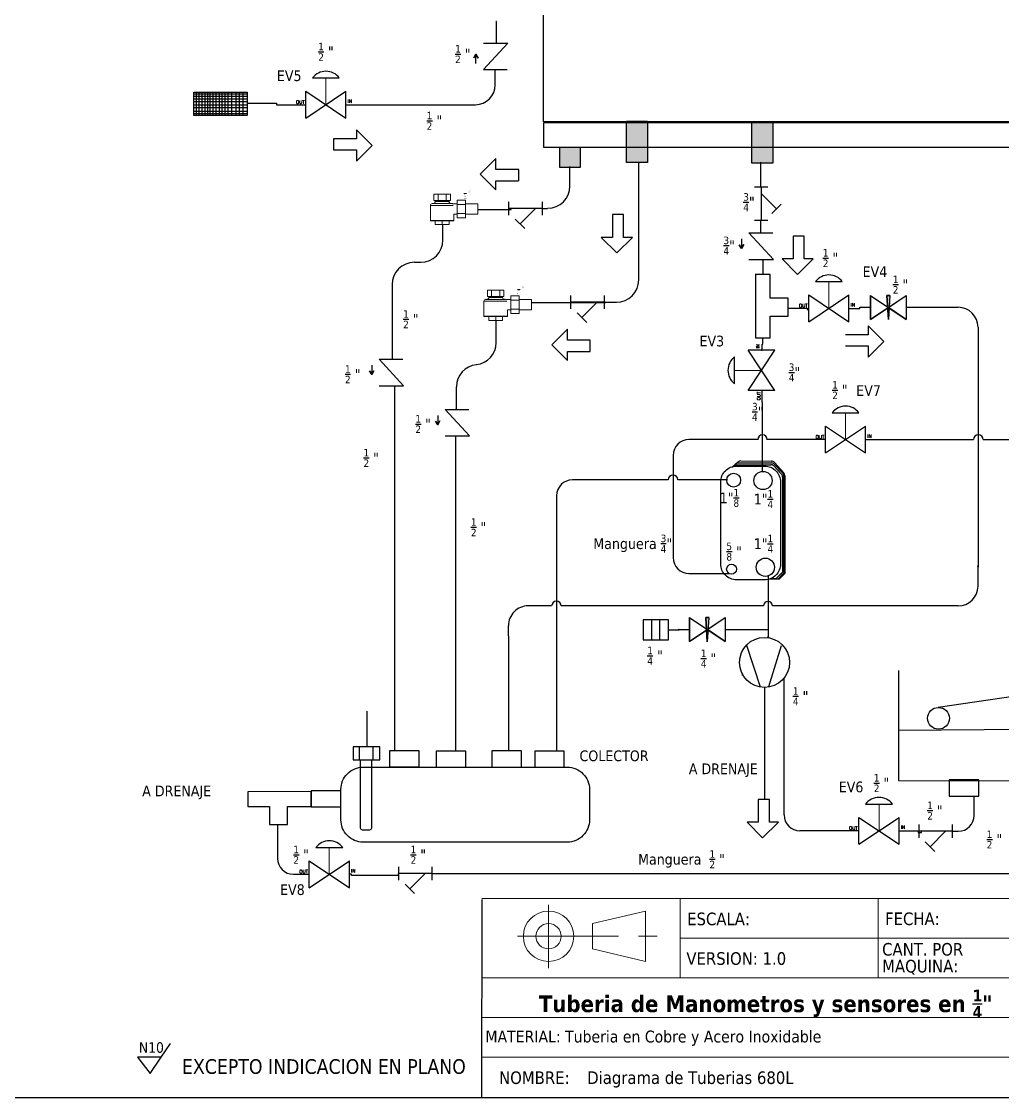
# Model space of a CAD drawing. Header units: millimetres. Extents: x -66 to 265, y 10 to 221.
# Drawn here: x 77 to 200.7, y 10 to 145.6 of the extents above; entities that cross this region are included whole.
import ezdxf
from ezdxf.enums import TextEntityAlignment as Align

# ---------------------------------------------------------------- set-up
doc = ezdxf.new("R2010")
doc.units = ezdxf.units.MM
doc.linetypes.add('CENTERX2', pattern=[20.32, 12.7, -2.54, 2.54, -2.54])
for name, color, linetype in [('CONTORNO', 179, 'Continuous'), ('SYMS', 7, 'Continuous'), ('TERMS', 123, 'Continuous'), ('WIRENO', 250, 'Continuous'), ('WIRES', 7, 'Continuous')]:
    doc.layers.add(name, color=color, linetype=linetype)
doc.styles.add('SLDTEXTSTYLE0', font='tahoma.ttf')
doc.styles.add('SLDTEXTSTYLE1', font='')
doc.styles.get("Standard").update_dxf_attribs({"font": 'tahoma.ttf'})
doc.styles.add('WD', font='romans.shx')
doc.styles.get('SLDTEXTSTYLE1').set_extended_font_data('Tahoma', bold=True)

# ---------------------------------------------------------------- blocks, each defined once
blk = doc.blocks.new('SW_NOTE_4')
at = {"color": 0, "linetype": 'Continuous', "lineweight": 0, "char_height": 1.587, "attachment_point": 1, "style": 'SLDTEXTSTYLE0'}
for s, insert in [('CANT. POR ', (0, 2.02)), ('MAQUINA:', (0, -0.1))]:
    blk.add_mtext(s, dxfattribs=dict(at, insert=insert))
blk = doc.blocks.new('HST1_STRAINER_Y_TYPE')
at = {"ltscale": 3.2258}
for p, q in [((0, 0.125), (0, -0.125)), ((0.625, 0.125), (0.625, -0.125)), ((0, 0), (0.625, 0)), ((0.125, 0), (0.412, -0.287)), ((0.324, -0.376), (0.501, -0.199))]:
    blk.add_line(p, q, dxfattribs=at)
at = {"style": 'WD', "flags": 1}
for tag, height, p in [('INST', 0.125, (0.33, 0.71)), ('LOC', 0.125, (0.306, 0.549)), ('TAG1', 0.125, (0.324, 0.34)), ('FAMILY', 0.01, (1.09, 0.044)), ('CAT', 0.01, (1.09, -0.001)), ('WDTYPE', 0.01, (1.102, -0.093)), ('MFG', 0.01, (1.092, -0.032)), ('ASSYCODE', 0.01, (1.12, -0.061))]:
    blk.add_attdef(tag, text='', height=height, dxfattribs=at).set_placement(p, align=Align.CENTER)
at = {"style": 'WD'}
for tag, height, p in [('WDTAGALT', 0.125, (0.035, 0.2)), ('TERM01', 0.0625, (-0.024, 0.018))]:
    blk.add_attdef(tag, text='', height=height, dxfattribs=at).set_placement(p, align=Align.RIGHT)
for tag, p, height in [('RATING1', (0.6, 0.18), 0.125), ('X4TERM01', (0, 0), 0.005), ('X1TERM03', (0.625, 0), 0.005), ('TERM03', (0.632, 0.013), 0.0625), ('DESC1', (-0.666, -0.258), 0.125), ('DESC2', (-0.666, -0.442), 0.125), ('X8TERM02', (0.412, -0.287), 0.005), ('TERM02', (0.447, -0.365), 0.0625), ('DESC3', (-0.666, -0.632), 0.125)]:
    blk.add_attdef(tag, p, '', height=height, dxfattribs=at)
blk.add_attdef('XREF', text='', height=0.0625, rotation=0.0625, dxfattribs=at).set_placement((0.649, -0.434), align=Align.TOP_CENTER)
blk = doc.blocks.new('Trampo')
for points in [[(117.75, 258.35), (117.2, 257.8), (116.17, 257.8), (115.68, 257.31), (115.68, 256.33), (117.7, 256.33), (117.7, 256.27), (115.61, 256.27), (115.61, 257.34), (116.16, 257.87), (117.18, 257.87), (117.66, 258.37), (117.66, 258.86), (117.18, 259.34), (116.17, 259.34), (115.68, 258.85), (115.63, 258.9), (116.16, 259.43), (117.2, 259.43), (117.75, 258.88)], [(117.18, 260.47), (116.16, 260.47), (116.16, 260.53), (116.64, 260.53), (116.64, 263.49), (116.17, 263.03), (116.12, 263.08), (116.65, 263.61), (116.7, 263.61), (116.7, 260.53), (117.18, 260.53)], [(119.73, 262.17), (119, 260.7), (118.92, 260.75), (119.65, 262.2)], [(120.48, 262.17), (119.73, 260.7), (119.65, 260.75), (120.39, 262.2)]]:
    blk.add_hatch(color=7).paths.add_polyline_path(points)
at = {"color": 7, "linetype": 'Continuous', "lineweight": 15}
for points in [[(93.14, 259.47), (105.47, 259.47), (105.47, 254.69), (93.14, 254.69)], [(93.14, 254.69), (93.14, 259.47), (93.14, 259.47)], [(96.24, 254.69), (96.24, 259.47), (96.24, 259.47)], [(102.39, 254.69), (102.39, 259.47), (102.39, 259.47)], [(90.48, 251.05), (90.48, 239.82), (90.48, 239.82)], [(91.97, 252.49), (106.66, 252.49), (106.66, 252.49)], [(94.17, 254.69), (94.17, 253.97), (94.17, 253.97)], [(104.46, 253.97), (104.46, 254.69), (104.46, 254.69)], [(110.68, 252.31), (107.39, 252.31), (107.39, 252.31)], [(116.95, 255.02), (110.68, 255.02), (110.68, 241.9), (116.95, 241.9)], [(116.95, 251.77), (110.68, 251.77), (110.68, 251.77)], [(116.95, 255.02), (116.95, 241.9), (116.95, 241.9)], [(126.1, 252.31), (116.95, 252.31), (116.95, 252.31)], [(126.1, 252.31), (126.1, 244.62), (126.1, 244.62)], [(108.15, 239.82), (108.15, 244.62), (108.15, 244.62)], [(108.15, 244.62), (110.68, 244.62), (110.68, 244.62)], [(116.95, 245.16), (110.68, 245.16), (110.68, 245.16)], [(116.95, 244.62), (126.1, 244.62), (126.1, 244.62)], [(107.93, 239.65), (90.7, 239.65), (90.7, 239.65)], [(104.46, 239.65), (104.46, 236.73), (94.17, 236.73), (94.17, 239.65)], [(99.3, 239.65), (99.3, 236.73), (99.3, 236.73)]]:
    blk.add_lwpolyline(points, dxfattribs=at)
at = {"color": 7, "linetype": 'Continuous', "lineweight": 20}
blk.add_lwpolyline([(115.59, 259.99), (117.71, 259.99), (117.71, 259.99)], dxfattribs=at)
at = {"color": 8, "linetype": 'Continuous', "lineweight": 15}
for points in [[(107.64, 251.05), (90.48, 251.05), (90.48, 251.05)], [(94.17, 253.97), (104.46, 253.97), (104.46, 253.97)], [(90.48, 239.82), (108.15, 239.82), (108.15, 239.82)]]:
    blk.add_lwpolyline(points, dxfattribs=at)
at = {"color": 7, "linetype": 'Continuous', "lineweight": 15}
for points in [[(91.94, 252.53), (91.14, 252.53), (90.48, 251.88), (90.48, 251.07)], [(92.66, 252.53), (93.48, 252.53), (94.12, 253.19), (94.12, 254)], [(104.46, 254), (104.46, 253.19), (105.12, 252.53), (105.92, 252.53)], [(107.36, 252.34), (107.12, 252.46), (106.89, 252.53), (106.64, 252.53)], [(90.48, 239.85), (90.48, 239.74), (90.56, 239.65), (90.68, 239.65)], [(107.92, 239.65), (108.02, 239.65), (108.1, 239.74), (108.1, 239.85)]]:
    blk.add_open_spline(points, degree=3, dxfattribs=at)
blk = doc.blocks.new('WDDOT')
for radius in [0.03, 0.0187, 0.00929]:
    blk.add_circle((0, 0), radius)
blk = doc.blocks.new('check')
at = {"layer": 'WIRENO'}
for p, q in [((68.66, 166.54), (69.94, 166.54)), ((69.94, 166.54), (69.41, 166.25)), ((69.41, 166.25), (69.94, 166.54)), ((69.94, 166.54), (69.44, 166.85)), ((69.44, 166.85), (69.93, 166.54)), ((71.43, 162.27), (67.85, 165.55)), ((67.85, 165.55), (67.85, 162.36)), ((71.43, 165.55), (71.43, 162.27))]:
    blk.add_line(p, q, dxfattribs=at)
blk = doc.blocks.new('TT')
at = {"layer": 'WIRENO'}
for p, q in [((59.03, 150.75), (59.05, 142.17)), ((61.02, 150.66), (59.05, 150.66)), ((61.02, 147.48), (61.02, 150.66)), ((63.45, 147.48), (61.02, 147.48)), ((63.45, 145.05), (63.45, 147.48)), ((61.02, 142.17), (61.02, 145.05)), ((61.02, 145.05), (63.45, 145.05)), ((59.05, 142.17), (61.02, 142.17))]:
    blk.add_line(p, q, dxfattribs=at)
blk = doc.blocks.new('HGVA1_DIAPHRAGM_VALVE2')
at = {"color": 7, "linetype": 'Continuous', "lineweight": 0, "ltscale": 3.2258}
for p, q in [((-0.25, 0.5), (0.25, 0.5)), ((0, 0), (0, 0.5))]:
    blk.add_line(p, q, dxfattribs=at)
for p, q in [((-0.375, -0.25), (-0.375, 0.25)), ((-0.375, -0.25), (0.375, 0.25)), ((-0.375, 0.25), (0.375, -0.25)), ((0.375, -0.25), (0.375, 0.25))]:
    blk.add_line(p, q)
at = {"ltscale": 25.4, "flags": 128}
blk.add_lwpolyline([(0.25, 0.5, 0.5), (-0.25, 0.5)], format="xyb", close=True, dxfattribs=at)
at = {"style": 'WD', "flags": 1}
for tag, p in [('INST', (-0.469, 0.748)), ('LOC', (-0.469, 0.587)), ('TAG1', (-0.469, 0.378))]:
    blk.add_attdef(tag, text='', height=0.125, dxfattribs=at).set_placement(p, align=Align.RIGHT)
at = {"style": 'WD'}
blk.add_attdef('XREF', text='', height=0.0625, rotation=0.0625, dxfattribs=at).set_placement((0.518, 0.271), align=Align.TOP_CENTER)
blk.add_attdef('TERM01', text='', height=0.0625, dxfattribs=at).set_placement((-0.399, 0.018), align=Align.RIGHT)
for tag, p, height in [('X4TERM01', (-0.375, 0), 0.005), ('X1TERM02', (0.375, 0), 0.005), ('TERM02', (0.406, 0.036), 0.0625), ('RATING1', (0.388, -0.162), 0.125), ('DESC1', (0.388, -0.378), 0.125), ('DESC2', (0.388, -0.562), 0.125), ('WDTAGALT', (0.388, -0.907), 0.125), ('DESC3', (0.388, -0.752), 0.125)]:
    blk.add_attdef(tag, p, '', height=height, dxfattribs=at)
at = {"style": 'WD', "flags": 1}
for tag, p in [('WDTYPE', (-0.154, -0.127)), ('FAMILY', (-0.143, -0.17)), ('CAT', (-0.143, -0.215)), ('MFG', (-0.141, -0.246)), ('ASSYCODE', (-0.113, -0.275))]:
    blk.add_attdef(tag, text='', height=0.01, dxfattribs=at).set_placement(p, align=Align.CENTER)
blk = doc.blocks.new('Bomba Vacio')
at = {"layer": 'WIRENO'}
for p, q in [((222.52, 152.69), (218.83, 163.9)), ((224.82, 152.84), (228.2, 163.9))]:
    blk.add_line(p, q, dxfattribs=at)
blk.add_circle((223.65, 159.36), 6.72, dxfattribs=at)
blk = doc.blocks.new('Filtro')
at = {"layer": 'WIRENO'}
for p, q in [((95.97, 119.72), (103.12, 119.72)), ((95.97, 119.41), (103.12, 119.41)), ((95.97, 119.07), (103.12, 119.07)), ((95.97, 118.71), (103.12, 118.71)), ((96.25, 119.99), (96.25, 116.83)), ((96.62, 119.95), (96.62, 116.79)), ((97.03, 119.95), (97.03, 116.79)), ((97.4, 119.95), (97.4, 116.79)), ((97.77, 119.99), (97.77, 116.83)), ((98.1, 119.99), (98.1, 116.83)), ((98.51, 119.99), (98.51, 116.83)), ((98.88, 119.95), (98.88, 116.79)), ((99.33, 119.99), (99.33, 116.83)), ((99.7, 119.99), (99.7, 116.83)), ((100.11, 119.99), (100.11, 116.83)), ((100.52, 119.99), (100.52, 116.83)), ((100.98, 119.99), (100.98, 116.83)), ((101.59, 119.99), (101.59, 116.83)), ((102.04, 119.99), (102.04, 116.83)), ((102.54, 119.99), (102.54, 116.83)), ((95.97, 118.27), (103.12, 118.27)), ((95.97, 117.88), (103.12, 117.88)), ((95.97, 117.41), (103.12, 117.41)), ((95.97, 117.08), (103.12, 117.08))]:
    blk.add_line(p, q, dxfattribs=at)
blk.add_lwpolyline([(95.95, 119.98), (103.11, 119.98), (103.11, 116.82), (95.95, 116.82)], close=True, dxfattribs=at)
blk = doc.blocks.new('Enfriador')
at = {"layer": 'WIRENO'}
for p, q in [((76.26, 111.34), (76.63, 111.64)), ((76.63, 111.64), (81.18, 111.64)), ((76.64, 111.66), (76.9, 111.86)), ((76.9, 111.86), (81.23, 111.86)), ((76.92, 111.85), (77.07, 111.98)), ((77.4, 112.11), (81.25, 112.09)), ((81.54, 111.48), (82.5, 110.46)), ((81.6, 111.7), (82.68, 110.55)), ((81.62, 111.92), (82.8, 110.62)), ((82.64, 110.12), (82.64, 98.09)), ((82.81, 110.21), (82.83, 98)), ((82.93, 110.28), (82.95, 97.94)), ((82.64, 98.09), (81.83, 97.28)), ((82.83, 98), (82.04, 97.21)), ((82.95, 97.94), (82.22, 97.21)), ((81.83, 97.28), (81.1, 97.21)), ((82.04, 97.21), (81.17, 97.18)), ((82.22, 97.21), (81.97, 97.21))]:
    blk.add_line(p, q, dxfattribs=at)
blk.add_lwpolyline([(76.85, 111.46), (80.39, 111.46, -0.414214), (82.39, 109.46), (82.39, 99.12, -0.414214), (80.39, 97.12), (76.85, 97.12, -0.414214), (74.85, 99.12), (74.85, 109.46, -0.414214)], format="xyb", close=True, dxfattribs=at)
for centre, radius in [((76.48, 109.69), 0.873), ((80.18, 109.64), 1.15), ((76.22, 98.47), 0.619), ((80.48, 98.71), 1.15)]:
    blk.add_circle(centre, radius, dxfattribs=at)
for centre, start, end in [((77.4, 111.61), 89.7511, 131.1584), ((81.18, 111.14), 43.3911, 90), ((81.23, 111.36), 43.2563, 90), ((81.25, 111.59), 42.2685, 89.7511), ((82.14, 110.12), 0, 43.3911), ((82.31, 110.21), 0.0807, 43.2563), ((82.43, 110.28), 0.0522, 42.2685)]:
    blk.add_arc(centre, 0.5, start, end, dxfattribs=at)
blk = doc.blocks.new('HGVA1_NEADLE_VALVE')
blk.add_hatch(color=256).paths.add_polyline_path([(-0.034, 0.255), (0.03, 0.255), (-0.002, -0.255)])
at = {"ltscale": 3.2258}
for p, q in [((-0.375, 0.254), (0.375, -0.254)), ((-0.375, -0.254), (0.375, 0.254)), ((-0.375, 0.254), (-0.375, -0.254)), ((0.03, 0.255), (-0.034, 0.255)), ((-0.034, 0.255), (-0.002, -0.255)), ((0.03, 0.255), (-0.002, -0.255)), ((0.375, 0.254), (0.375, -0.254))]:
    blk.add_line(p, q, dxfattribs=at)
at = {"ltscale": 25.4, "flags": 128}
for points in [[(-0.375, -0.254), (-0.375, 0.254), (0, 0)], [(-0.034, 0.255), (0.03, 0.255), (-0.002, -0.255)], [(0.375, 0.254), (0.375, -0.254), (0, 0)]]:
    blk.add_lwpolyline(points, close=True, dxfattribs=at)
at = {"style": 'WD', "flags": 1}
for tag, height, p in [('INST', 0.125, (0.026, 0.682)), ('LOC', 0.125, (0.009, 0.52)), ('TAG1', 0.125, (-0.002, 0.311)), ('FAMILY', 0.01, (-0.145, -0.188)), ('CAT', 0.01, (-0.145, -0.232)), ('WDTYPE', 0.01, (-0.122, -0.14)), ('MFG', 0.01, (-0.143, -0.263)), ('ASSYCODE', 0.01, (-0.115, -0.293))]:
    blk.add_attdef(tag, text='', height=height, dxfattribs=at).set_placement(p, align=Align.CENTER)
at = {"style": 'WD'}
blk.add_attdef('XREF', text='', height=0.0625, rotation=0.0625, dxfattribs=at).set_placement((0.516, 0.298), align=Align.TOP_CENTER)
blk.add_attdef('TERM01', text='', height=0.0625, dxfattribs=at).set_placement((-0.399, 0.018), align=Align.RIGHT)
for tag, p, height in [('X4TERM01', (-0.375, 0), 0.005), ('X1TERM02', (0.375, 0), 0.005), ('TERM02', (0.406, 0.036), 0.0625), ('RATING1', (0.399, -0.148), 0.125), ('DESC1', (0.399, -0.313), 0.125), ('DESC2', (0.399, -0.497), 0.125), ('DESC3', (0.399, -0.686), 0.125), ('WDTAGALT', (0.399, -0.858), 0.125)]:
    blk.add_attdef(tag, p, '', height=height, dxfattribs=at)
blk = doc.blocks.new('HFI1_DRAIN_SILENCER')
for p, q in [((0.32, 0.125), (0, 0.125)), ((0, 0.125), (0, -0.125)), ((0.106, 0.125), (0.106, -0.125)), ((0.213, -0.125), (0.213, 0.125)), ((0.32, -0.125), (0.32, 0.125)), ((0, -0.125), (0.32, -0.125))]:
    blk.add_line(p, q)
at = {"style": 'WD'}
for tag, height, p in [('WDTAGALT', 0.125, (0.067, 0.187)), ('TERM01', 0.0625, (-0.025, 0.02))]:
    blk.add_attdef(tag, text='', height=height, dxfattribs=at).set_placement(p, align=Align.RIGHT)
for tag, p, height in [('RATING1', (0.105, 0.185), 0.125), ('X4TERM01', (0, 0), 0.005), ('X1TERM02', (0.32, 0), 0.005), ('TERM02', (0.327, 0.013), 0.0625), ('DESC1', (-0.829, -0.4), 0.125), ('DESC2', (-0.829, -0.584), 0.125), ('DESC3', (-0.829, -0.774), 0.125)]:
    blk.add_attdef(tag, p, '', height=height, dxfattribs=at)
at = {"style": 'WD', "flags": 1}
for tag, height, p in [('FAMILY', 0.01, (0.391, -0.029)), ('CAT', 0.01, (0.391, -0.073)), ('MFG', 0.01, (0.393, -0.104)), ('ASSYCODE', 0.01, (0.421, -0.134)), ('INST', 0.125, (0.357, -0.303)), ('WDTYPE', 0.01, (0.548, -0.276)), ('LOC', 0.125, (0.334, -0.464)), ('TAG1', 0.125, (0.352, -0.673))]:
    blk.add_attdef(tag, text='', height=height, dxfattribs=at).set_placement(p, align=Align.CENTER)
at = {"style": 'WD'}
blk.add_attdef('XREF', text='', height=0.0625, rotation=0.0625, dxfattribs=at).set_placement((0.642, -0.084), align=Align.TOP_CENTER)
blk = doc.blocks.new('PT100')
at = {"layer": 'WIRENO'}
for p, q in [((92.1, 58.19), (82.46, 58.19)), ((92, 59.72), (95.38, 59.72)), ((92, 56.1), (95.38, 56.1))]:
    blk.add_line(p, q, dxfattribs=at)
blk.add_lwpolyline([(95.5, 61.6), (92, 61.6), (92, 54.47), (95.5, 54.47)], close=True, dxfattribs=at)
blk.add_lwpolyline([(95.5, 59.35), (113.92, 59.35, -0.414214), (114.42, 58.85), (114.42, 56.97, -0.414214), (113.92, 56.47), (95.5, 56.47)], format="xyb", close=True, dxfattribs=at)

msp = doc.modelspace()

# ---------------------------------------------------------------- hatches: boundary and pattern name
at = {"layer": 'WIRENO'}
h = msp.add_hatch(dxfattribs=at)
h.set_pattern_fill('AR-CONC', color=256)
h.set_pattern_definition([(50, (-135.13, 26.59), (182.185, -15.94), [19.05, -209.55]), (355, (-135.13, 26.6), (-35.24, 191.06), [15.24, -167.64]), (100.45, (-119.95, 25.26), (146.94, 175.12), [16.19, -178.09]), (46.18, (-135.13, 77.4), (271.08, -42.04), [28.57, -314.32]), (96.64, (-112.54, 73.9), (237.4, 247.43), [24.29, -267.14]), (351.18, (-135.13, 77.4), (237.4, 247.43), [22.86, -251.46]), (21, (-109.73, 64.69), (151.614, -102.265), [19.05, -209.55]), (326, (-109.73, 64.7), (61.8, 184.19), [15.24, -167.64]), (71.45, (-97.1, 56.17), (213.42, 81.92), [16.19, -178.09]), (37.5, (-135.13, 26.59), (3.089, 84.555), [0, -165.608, 0, -170.18, 0, -168.275]), (7.5, (-135.13, 26.59), (66.82, 100.18), [0, -97.028, 0, -161.798, 0, -64.135]), (327.5, (-191.77, 26.59), (135.59, -5.729), [0, -63.5, 0, -198.12, 0, -262.89]), (317.5, (-217.17, 26.59), (148.13, 25.426), [0, -82.55, 0, -131.572, 0, -186.69])])
h.paths.add_polyline_path([(6.04, 219.76), (2.98, 219.76), (2.98, 221.25), (0.88, 219.16), (2.98, 217.05), (2.98, 218.26), (6.04, 218.26)])
h.paths.add_polyline_path([(-36.14, 149.05), (-39.21, 149.05), (-39.21, 150.55), (-41.3, 148.45), (-39.21, 146.35), (-39.21, 147.55), (-36.14, 147.55)])
h.paths.add_polyline_path([(-63.13, 165.85), (-64.63, 165.86), (-64.63, 162.79), (-66.13, 162.79), (-64.04, 160.69), (-61.93, 162.79), (-63.13, 162.79)])
h.paths.add_polyline_path([(-59.54, 130.73), (-60.74, 130.73), (-60.74, 133.79), (-62.24, 133.79), (-62.24, 130.73), (-63.74, 130.73), (-61.65, 128.63)])
h.paths.add_polyline_path([(-6.3, 128.32), (-8.41, 126.22), (-7.21, 126.22), (-7.21, 123.15), (-5.7, 123.15), (-5.7, 126.22), (-4.21, 126.22)])
h.paths.add_polyline_path([(71.8, 74.09), (69.7, 76.2), (69.7, 75), (66.64, 75), (66.64, 73.5), (69.7, 73.5), (69.7, 72)])
h.paths.add_polyline_path([(98.67, 123.07), (96.57, 120.98), (98.67, 118.87), (98.67, 120.07), (101.73, 120.07), (101.73, 121.57), (98.67, 121.57)])
h = msp.add_hatch(dxfattribs=at)
h.set_pattern_fill('AR-CONC', color=256)
h.paths.add_polyline_path([(101.3, 138.28), (101.3, 137.08), (98.24, 137.08), (98.24, 135.57), (101.31, 135.57), (101.31, 134.08), (103.4, 136.17)])
h.paths.add_polyline_path([(97.73, 116.8), (96.23, 116.8), (96.23, 113.73), (94.73, 113.73), (96.82, 111.64), (98.93, 113.73), (97.73, 113.73)])
h.paths.add_polyline_path([(121.65, 101.49), (119.55, 99.4), (121.65, 97.29), (121.65, 98.49), (124.72, 98.49), (124.72, 99.99), (121.65, 99.99)])
h.paths.add_polyline_path([(100.12, 84.73), (98.62, 84.73), (98.62, 81.67), (97.12, 81.67), (99.21, 79.57), (101.32, 81.67), (100.12, 81.67)])
h.paths.add_polyline_path([(204.83, 49.61), (204.83, 48.41), (201.77, 48.41), (201.77, 46.9), (204.83, 46.9), (204.83, 45.41), (206.93, 47.5)])
h.paths.add_polyline_path([(236.86, 94.98), (233.8, 94.98), (233.8, 96.48), (231.7, 94.39), (233.8, 92.28), (233.8, 93.48), (236.86, 93.48)])
h = msp.add_hatch(color=256, dxfattribs=at)
h.dxf.hatch_style = 1
h.paths.add_polyline_path([(171.71, 132.99), (169.04, 132.99), (169.04, 127.78), (171.71, 127.78)])
h = msp.add_hatch(color=256, dxfattribs=at)
h.dxf.hatch_style = 1
h.paths.add_polyline_path([(153.24, 129.76), (153.24, 127.83), (155.91, 127.83), (155.91, 129.76)])
h.paths.add_polyline_path([(155.91, 132.86), (153.24, 132.86), (153.24, 129.76), (155.91, 129.76)])
h = msp.add_hatch(color=256, dxfattribs=at)
h.dxf.hatch_style = 1
h.paths.add_polyline_path([(147.46, 129.74), (144.81, 129.74), (144.81, 127.25), (147.46, 127.25)])
h = msp.add_hatch(dxfattribs=at)
h.set_pattern_fill('AR-CONC', color=256, scale=0.5)
h.set_pattern_definition([(50, (52.46, 43.38), (91.09, -7.97), [9.525, -104.775]), (355, (52.46, 43.38), (-17.62, 95.53), [7.62, -83.82]), (100.45, (60.05, 42.714), (73.47, 87.56), [8.095, -89.045]), (46.18, (52.46, 68.78), (135.54, -21.02), [14.29, -157.16]), (96.64, (63.76, 67.03), (118.7, 123.71), [12.14, -133.57]), (351.18, (52.46, 68.78), (118.7, 123.71), [11.43, -125.73]), (21, (65.16, 62.43), (75.81, -51.13), [9.525, -104.775]), (326, (65.16, 62.43), (30.9, 92.09), [7.62, -83.82]), (71.45, (71.48, 58.17), (106.71, 40.96), [8.095, -89.045]), (37.5, (52.46, 43.38), (1.544, 42.278), [0, -82.804, 0, -85.09, 0, -84.1375]), (7.5, (52.46, 43.38), (33.41, 50.09), [0, -48.514, 0, -80.899, 0, -32.0675]), (327.5, (24.14, 43.38), (67.795, -2.864), [0, -31.75, 0, -99.06, 0, -131.445]), (317.5, (11.44, 43.38), (74.065, 12.713), [0, -41.275, 0, -65.786, 0, -93.345])])
h.paths.add_polyline_path([(95.92, 120.96), (98.99, 120.96), (98.99, 122.46), (95.92, 122.46), (95.92, 123.96), (93.83, 121.86), (95.92, 119.76)])
h = msp.add_hatch(dxfattribs=at)
h.set_pattern_fill('AR-CONC', color=256, scale=0.5)
h.set_pattern_definition([(50, (111.784, 24.14), (91.09, -7.97), [9.525, -104.775]), (355, (111.78, 24.14), (-17.62, 95.53), [7.62, -83.82]), (100.45, (119.375, 23.47), (73.47, 87.56), [8.095, -89.045]), (46.18, (111.78, 49.54), (135.54, -21.02), [14.29, -157.16]), (96.64, (123.08, 47.79), (118.7, 123.71), [12.14, -133.57]), (351.18, (111.78, 49.54), (118.7, 123.71), [11.43, -125.73]), (21, (124.484, 43.19), (75.81, -51.13), [9.525, -104.775]), (326, (124.48, 43.19), (30.9, 92.09), [7.62, -83.82]), (71.45, (130.8, 38.93), (106.71, 40.96), [8.095, -89.045]), (37.5, (111.784, 24.138), (1.544, 42.278), [0, -82.804, 0, -85.09, 0, -84.1375]), (7.5, (111.784, 24.138), (33.41, 50.09), [0, -48.514, 0, -80.899, 0, -32.0675]), (327.5, (83.463, 24.138), (67.795, -2.864), [0, -31.75, 0, -99.06, 0, -131.445]), (317.5, (70.763, 24.14), (74.065, 12.713), [0, -41.275, 0, -65.786, 0, -93.345])])
h.paths.add_polyline_path([(155.99, 100.43), (158.09, 102.52), (156.89, 102.52), (156.89, 105.59), (155.39, 105.59), (155.39, 102.52), (153.89, 102.52)])
h = msp.add_hatch(dxfattribs=at)
h.set_pattern_fill('AR-CONC', color=256, scale=0.5)
h.set_pattern_definition([(50, (83.924, 21.13), (91.09, -7.97), [9.525, -104.775]), (355, (83.92, 21.13), (-17.62, 95.53), [7.62, -83.82]), (100.45, (91.515, 20.464), (73.47, 87.56), [8.095, -89.045]), (46.18, (83.92, 46.53), (135.54, -21.02), [14.29, -157.16]), (96.64, (95.22, 44.78), (118.7, 123.71), [12.14, -133.57]), (351.18, (83.92, 46.53), (118.7, 123.71), [11.43, -125.73]), (21, (96.624, 40.18), (75.81, -51.13), [9.525, -104.775]), (326, (96.62, 40.18), (30.9, 92.09), [7.62, -83.82]), (71.45, (102.94, 35.92), (106.71, 40.96), [8.095, -89.045]), (37.5, (83.924, 21.13), (1.544, 42.278), [0, -82.804, 0, -85.09, 0, -84.1375]), (7.5, (83.924, 21.13), (33.41, 50.09), [0, -48.514, 0, -80.899, 0, -32.0675]), (327.5, (55.603, 21.13), (67.795, -2.864), [0, -31.75, 0, -99.06, 0, -131.445]), (317.5, (42.903, 21.13), (74.065, 12.713), [0, -41.275, 0, -65.786, 0, -93.345])])
h.paths.add_polyline_path([(129.43, 99.63), (130.92, 99.63), (128.83, 101.72), (126.72, 99.63), (127.93, 99.63), (127.93, 96.56), (129.43, 96.56)])

# ---------------------------------------------------------------- linework, layer by layer
at = {"color": 7, "linetype": 'Continuous', "lineweight": 30}
msp.add_line((135.02, 34.97), (134.96, 10), dxfattribs=at)
at = {"color": 7, "linetype": 'Continuous', "lineweight": 0}
for p, q in [((265, 35.07), (135, 35.07)), ((160, 35.09), (160, 25.07)), ((185, 35.07), (185, 25.07)), ((155.64, 33.5), (148.97, 31.91)), ((155.64, 27.15), (155.64, 33.5)), ((148.97, 31.91), (148.97, 28.74)), ((235, 30.07), (160, 30.07)), ((148.97, 28.74), (155.64, 27.15)), ((235, 25.07), (134.99, 25.07)), ((210, 20.07), (134.99, 20.07)), ((265, 15.07), (134.99, 15.07))]:
    msp.add_line(p, q, dxfattribs=at)
at = {"color": 7, "linetype": 'CENTERX2', "lineweight": 0}
for p, q in [((143.43, 34.29), (143.43, 26.3)), ((139.53, 30.32), (157.1, 30.32)), ((134.96, 10), (265, 10))]:
    msp.add_line(p, q, dxfattribs=at)
at = {"color": 7, "linetype": 'Continuous'}
msp.add_line((15, 10), (265, 10), dxfattribs=at)
at = {"color": 7, "linetype": 'Continuous', "lineweight": 0}
for radius in [3.18, 1.59]:
    msp.add_circle((143.43, 30.32), radius, dxfattribs=at)
at = {"layer": 'CONTORNO'}
for p, q in [((94.61, 15.07), (95.78, 16.79)), ((91.62, 15.07), (93.19, 13.01)), ((94.61, 15.07), (91.62, 15.07)), ((93.19, 13.01), (94.61, 15.07))]:
    msp.add_line(p, q, dxfattribs=at)
at = {"layer": 'WIRENO'}
for p, q in [((121.17, 129.99), (119.2, 131.96)), ((119.2, 131.96), (119.2, 130.83)), ((116.33, 130.83), (116.33, 129.43)), ((119.2, 130.83), (116.33, 130.83)), ((116.33, 129.43), (119.2, 129.43)), ((119.2, 128.03), (121.17, 129.99)), ((119.2, 129.43), (119.2, 128.03)), ((136.78, 128.35), (134.82, 126.39)), ((136.78, 126.95), (136.78, 128.35)), ((134.82, 126.39), (136.79, 124.41)), ((139.66, 126.95), (136.78, 126.95)), ((139.66, 125.54), (139.66, 126.95)), ((136.79, 124.41), (136.79, 125.54)), ((136.79, 125.54), (139.65, 125.54)), ((152.88, 121.29), (151.47, 121.29)), ((151.47, 121.29), (151.47, 118.41)), ((152.88, 118.41), (152.88, 121.28)), ((151.47, 118.41), (150.07, 118.41)), ((150.07, 118.41), (152.03, 116.45)), ((152.03, 116.45), (154.01, 118.41)), ((154.01, 118.41), (152.88, 118.41)), ((175.67, 118.58), (174.27, 118.58)), ((174.27, 118.58), (174.27, 115.7)), ((175.67, 115.7), (175.67, 118.57)), ((174.27, 115.7), (172.87, 115.7)), ((172.87, 115.7), (174.83, 113.74)), ((174.83, 113.74), (176.8, 115.7)), ((176.8, 115.7), (175.67, 115.7)), ((185.69, 105.28), (183.73, 107.26)), ((183.73, 107.26), (183.73, 106.13)), ((145.82, 106.84), (143.85, 104.88)), ((145.82, 105.44), (145.82, 106.84)), ((183.73, 106.13), (180.86, 106.13)), ((143.85, 104.88), (145.82, 102.9)), ((148.69, 105.44), (145.82, 105.44)), ((148.69, 104.03), (148.69, 105.44)), ((180.85, 104.72), (183.73, 104.72)), ((183.73, 103.32), (185.69, 105.28)), ((183.73, 104.72), (183.73, 103.32)), ((145.82, 102.9), (145.82, 104.03)), ((145.82, 104.03), (148.69, 104.03)), ((187.55, 63.81), (187.55, 49.97)), ((204.13, 60.85), (192.55, 59.17)), ((187.59, 56.28), (204.14, 56.42)), ((187.55, 49.97), (204.11, 49.93)), ((171.27, 47.57), (169.86, 47.57)), ((169.86, 47.57), (169.86, 44.7)), ((171.27, 44.7), (171.27, 47.57)), ((169.86, 44.7), (168.46, 44.7)), ((168.46, 44.7), (170.42, 42.74)), ((170.42, 42.74), (172.4, 44.7)), ((172.4, 44.7), (171.27, 44.7))]:
    msp.add_line(p, q, dxfattribs=at)
for points in [[(142.78, 164.19), (212.15, 164.19), (212.15, 132.96), (142.78, 132.96)], [(153.24, 133.05), (155.91, 133.05), (155.91, 127.83), (153.24, 127.83)], [(169.04, 132.99), (171.71, 132.99), (171.71, 127.78), (169.04, 127.78)], [(142.8, 129.76), (212.16, 129.76), (212.16, 132.86), (142.8, 132.86)], [(144.81, 127.25), (147.46, 127.25), (147.46, 129.74), (144.81, 129.74)], [(123.37, 51.67), (127.1, 51.67), (127.1, 53.7), (123.37, 53.7)], [(129.26, 51.63), (132.99, 51.63), (132.99, 53.66), (129.26, 53.66)], [(136.28, 51.65), (140.01, 51.65), (140.01, 53.68), (136.28, 53.68)], [(141.69, 51.62), (145.41, 51.62), (145.41, 53.65), (141.69, 53.65)], [(193.95, 47.99), (197.68, 47.99), (197.68, 50.02), (193.95, 50.02)], [(113.51, 46.64), (117.24, 46.64), (117.24, 48.67), (113.51, 48.67)]]:
    msp.add_lwpolyline(points, close=True, dxfattribs=at)
msp.add_lwpolyline([(120.06, 51.63), (145.78, 51.63, -0.414214), (148.59, 48.82), (148.59, 45, -0.414214), (145.78, 42.18), (120.06, 42.18, -0.414214), (117.25, 45), (117.25, 48.82, -0.414214)], format="xyb", close=True, dxfattribs=at)
msp.add_circle((192.59, 57.79), 1.37, dxfattribs=at)
at = {"layer": 'WIRES'}
for p, q in [((136.86, 145.61), (136.79, 145.61)), ((136.86, 142.9), (136.86, 145.61)), ((136.71, 137.63), (136.71, 139.56)), ((105.43, 135.32), (109.13, 135.32)), ((109.13, 135.32), (109.13, 135.13)), ((109.13, 135.13), (112.83, 135.13)), ((117.9, 135.13), (134.21, 135.13)), ((154.8, 113.04), (154.8, 127.94)), ((170.17, 124.8), (170.17, 127.87)), ((146.12, 124.88), (146.12, 127.35)), ((170.23, 124.8), (170.17, 124.8)), ((138.72, 122.06), (138.39, 122.06)), ((138.72, 121.91), (138.72, 122.06)), ((142.61, 122.06), (143.31, 122.06)), ((134.52, 121.91), (138.72, 121.91)), ((130.12, 118.09), (130.12, 119.99)), ((170.2, 118.98), (170.2, 120.58)), ((170.25, 120.58), (170.23, 120.58)), ((126.51, 115.28), (127.31, 115.28)), ((170.37, 115.52), (170.37, 115.61)), ((170.49, 115.52), (170.37, 115.52)), ((170.49, 113.72), (170.49, 115.52)), ((123.7, 112.46), (123.7, 103.05)), ((141.28, 110.18), (150.56, 110.18)), ((150.56, 110.23), (146.2, 110.23)), ((150.42, 110.23), (151.99, 110.23)), ((150.56, 110.18), (150.56, 110.23)), ((173.65, 109.5), (176.02, 109.5)), ((176.02, 109.5), (176.02, 109.31)), ((176.02, 109.31), (176.13, 109.31)), ((176.13, 109.31), (176.13, 109.46)), ((176.13, 109.46), (176.24, 109.46)), ((181.31, 109.46), (182.66, 109.46)), ((182.66, 109.46), (182.66, 109.6)), ((182.66, 109.6), (184.01, 109.6)), ((188.8, 109.57), (188.53, 109.57)), ((189.07, 109.58), (188.8, 109.58)), ((189.07, 109.6), (195.07, 109.6)), ((136.84, 105.16), (136.84, 107.93)), ((197.57, 107.1), (197.57, 76.83)), ((170.36, 104.19), (170.36, 104.93)), ((170.36, 104.93), (170.45, 104.93)), ((170.45, 104.93), (170.45, 105.68)), ((170.26, 104.19), (170.36, 104.19)), ((123.7, 103.05), (123.76, 103.05)), ((123.99, 99.72), (123.99, 53.76)), ((131.8, 99.57), (131.8, 96.72)), ((170.26, 99.12), (170.31, 99.12)), ((170.31, 99.12), (170.31, 97.63)), ((131.8, 96.72), (131.71, 96.72)), ((170.31, 97.63), (170.36, 97.63)), ((170.36, 97.63), (170.36, 96.14)), ((170.36, 96.14), (170.36, 92.52)), ((131.69, 93.38), (131.69, 53.66)), ((169.8, 92.92), (161.13, 92.92)), ((170.35, 92.52), (170.35, 88.9)), ((178.34, 92.92), (170.99, 92.92)), ((183.4, 92.92), (197.01, 92.92)), ((198.21, 92.92), (214.76, 92.92)), ((159.13, 90.92), (159.13, 78.05)), ((158.52, 87.85), (146.45, 87.85)), ((165.97, 87.85), (159.72, 87.85)), ((144.45, 85.85), (144.45, 53.68)), ((161.13, 76.05), (166.2, 76.05)), ((166.2, 76.05), (166.2, 75.98)), ((197.56, 76.96), (197.54, 74.43)), ((171.11, 75.74), (171.11, 67.96)), ((143.82, 71.96), (140.86, 71.96)), ((170.53, 71.96), (145.02, 71.96)), ((195.07, 71.96), (171.66, 71.96)), ((138.36, 68.2), (138.36, 69.48)), ((138.38, 68.2), (138.36, 53.81)), ((158.53, 68.94), (159.87, 68.94)), ((159.87, 68.94), (159.87, 68.98)), ((159.87, 68.98), (161.2, 68.98)), ((165.7, 68.98), (171.11, 68.98)), ((167.84, 63.47), (167.84, 63.17)), ((173.12, 62.13), (173.12, 62.85)), ((170.69, 47.51), (170.69, 61.7)), ((173.12, 45.61), (173.12, 62.13)), ((138.05, 53.79), (138.05, 53.68)), ((197.08, 45.55), (197.08, 47.98)), ((109.26, 44.41), (109.26, 40.13)), ((182.56, 43.61), (175.12, 43.61)), ((187.62, 43.61), (189.96, 43.61)), ((189.96, 43.61), (190.03, 43.55)), ((190.03, 43.55), (190.03, 43.4)), ((190.44, 43.55), (190.09, 43.55)), ((190.44, 43.4), (190.44, 43.55)), ((194.31, 43.55), (195.08, 43.55)), ((190.03, 43.4), (190.44, 43.4)), ((111.26, 38.13), (113.26, 38.13)), ((118.57, 38.13), (118.32, 38.13)), ((118.57, 37.99), (118.57, 38.13)), ((124.45, 37.99), (118.57, 37.99)), ((124.51, 38.24), (124.45, 38.24)), ((124.45, 38.24), (124.45, 37.99)), ((128.73, 38.24), (206.62, 38.24))]:
    msp.add_line(p, q, dxfattribs=at)
for centre, radius, start, end in [((134.21, 137.63), 2.5, 270, 0), ((143.31, 124.88), 2.81, 270, 0), ((127.31, 118.09), 2.81, 270, 0), ((126.51, 112.46), 2.81, 90, 180), ((151.99, 113.04), 2.81, 270, 0), ((195.07, 107.1), 2.5, 0, 90), ((134.02, 105.16), 2.81, 276.0553, 0), ((134.62, 99.57), 2.81, 96.0553, 180), ((161.13, 90.92), 2, 90, 180), ((170.4, 92.91), 0.6, 0, 180), ((197.61, 92.92), 0.6, 0, 180), ((159.12, 87.85), 0.6, 0, 180), ((146.45, 85.85), 2, 90, 180), ((161.13, 78.05), 2, 180, 270), ((195.07, 74.46), 2.5, 270.0045, 0), ((140.86, 69.46), 2.5, 89.9963, 180), ((144.42, 71.96), 0.6, 359.9963, 179.9963), ((171.1, 71.96), 0.563, 0, 180), ((175.12, 45.61), 2, 180, 270), ((195.08, 45.55), 2, 270, 0), ((111.26, 40.13), 2, 180, 270)]:
    msp.add_arc(centre, radius, start, end, dxfattribs=at)

# ---------------------------------------------------------------- block references
at = {"xscale": 0.168075, "yscale": 0.168075, "zscale": 0.168075}
for p in [(113.32, 80.23), (120.08, 68.16)]:
    msp.add_blockref('Trampo', p, dxfattribs=at)
at = {"color": 7, "linetype": 'Continuous', "lineweight": 0}
msp.add_blockref('SW_NOTE_4', (185.48, 27.45), dxfattribs=at)
at = {"layer": 'SYMS'}
ref = msp.add_blockref('HGVA1_DIAPHRAGM_VALVE2', (115.36, 135.13), dxfattribs=dict(at, xscale=6.749999999999999, yscale=6.749999999999999, zscale=6.749999999999999))
ref.add_attrib('TERM01', 'OUT', dxfattribs={"layer": 'TERMS', "height": 0.422, "style": 'WD'}).set_placement((112.67, 135.26), align=Align.RIGHT)
ref.add_attrib('TERM02', 'IN', (118.11, 135.38), dxfattribs={"layer": 'TERMS', "height": 0.422, "style": 'WD'})
at = {"layer": 'SYMS', "xscale": -6.749999999999999, "yscale": 6.749999999999999, "zscale": 6.749999999999999, "rotation": 90}
msp.add_blockref('HST1_STRAINER_Y_TYPE', (170.23, 124.8), dxfattribs=at)
at = {"layer": 'SYMS'}
for name, p, xscale, yscale, zscale in [('HST1_STRAINER_Y_TYPE', (142.61, 122.06), -6.749999999999999, 6.749999999999999, 6.749999999999999), ('HST1_STRAINER_Y_TYPE', (150.42, 110.23), -6.749999999999999, 6.749999999999999, 6.749999999999999), ('WDDOT', (150.56, 110.23), 0.9375, 0.9375, 0.9375), ('WDDOT', (150.56, 110.18), 0.9375, 0.9375, 0.9375), ('WDDOT', (150.56, 110.18), 0.9375, 0.9375, 0.9375), ('HGVA1_NEADLE_VALVE', (186.28, 109.57), 6, 6, 6), ('HFI1_DRAIN_SILENCER', (155.34, 68.94), 10, 10, 10), ('HGVA1_NEADLE_VALVE', (163.45, 68.98), 6, 6, 6), ('HST1_STRAINER_Y_TYPE', (194.31, 43.55), -6.749999999999999, 6.749999999999999, 6.749999999999999), ('HST1_STRAINER_Y_TYPE', (128.73, 38.24), -6.749999999999999, 6.749999999999999, 6.749999999999999)]:
    msp.add_blockref(name, p, dxfattribs=dict(at, xscale=xscale, yscale=yscale, zscale=zscale))
ref = msp.add_blockref('HGVA1_DIAPHRAGM_VALVE2', (178.77, 109.46), dxfattribs=dict(at, xscale=6.749999999999999, yscale=6.749999999999999, zscale=6.749999999999999))
ref.add_attrib('TERM01', 'OUT', dxfattribs={"layer": 'TERMS', "height": 0.422, "style": 'WD'}).set_placement((176.08, 109.59), align=Align.RIGHT)
ref.add_attrib('TERM02', 'IN', (181.52, 109.71), dxfattribs={"layer": 'TERMS', "height": 0.422, "style": 'WD'})
ref = msp.add_blockref('HGVA1_DIAPHRAGM_VALVE2', (170.26, 101.65), dxfattribs=dict(at, xscale=6.749999999999999, yscale=6.749999999999999, zscale=6.749999999999999, rotation=90))
ref.add_attrib('TERM01', 'OUT', dxfattribs={"layer": 'TERMS', "height": 0.422, "rotation": 90, "style": 'WD'}).set_placement((170.14, 98.96), align=Align.RIGHT)
ref.add_attrib('TERM02', 'IN', (170.02, 104.4), dxfattribs={"layer": 'TERMS', "height": 0.422, "rotation": 90, "style": 'WD'})
ref = msp.add_blockref('HGVA1_DIAPHRAGM_VALVE2', (180.87, 92.92), dxfattribs=dict(at, xscale=6.749999999999999, yscale=6.749999999999999, zscale=6.749999999999999))
ref.add_attrib('TERM01', 'OUT', dxfattribs={"layer": 'TERMS', "height": 0.422, "style": 'WD'}).set_placement((178.18, 93.04), align=Align.RIGHT)
ref.add_attrib('TERM02', 'IN', (183.62, 93.16), dxfattribs={"layer": 'TERMS', "height": 0.422, "style": 'WD'})
for p in [(197.56, 76.96), (159.87, 68.98), (159.87, 68.94), (159.87, 68.94), (171.11, 68.98), (171.11, 68.02)]:
    msp.add_blockref('WDDOT', p, dxfattribs=at)
ref = msp.add_blockref('HGVA1_DIAPHRAGM_VALVE2', (185.09, 43.61), dxfattribs=dict(at, xscale=6.749999999999999, yscale=6.749999999999999, zscale=6.749999999999999))
ref.add_attrib('TERM01', 'OUT', dxfattribs={"layer": 'TERMS', "height": 0.422, "style": 'WD'}).set_placement((182.4, 43.74), align=Align.RIGHT)
ref.add_attrib('TERM02', 'IN', (187.84, 43.86), dxfattribs={"layer": 'TERMS', "height": 0.422, "style": 'WD'})
ref = msp.add_blockref('HGVA1_DIAPHRAGM_VALVE2', (115.79, 38.13), dxfattribs=dict(at, xscale=6.749999999999999, yscale=6.749999999999999, zscale=6.749999999999999))
ref.add_attrib('TERM01', 'OUT', dxfattribs={"layer": 'TERMS', "height": 0.422, "style": 'WD'}).set_placement((113.09, 38.26), align=Align.RIGHT)
ref.add_attrib('TERM02', 'IN', (118.53, 38.37), dxfattribs={"layer": 'TERMS', "height": 0.422, "style": 'WD'})
at = {"layer": 'WIRENO'}
for name, p, xscale, yscale, zscale, rotation in [('check', (290.41, 75.94), 0.9375, 0.9375, 0.9375, 90), ('check', (323.9, 182.59), -0.9375, 0.9375, 0.9375, 90), ('check', (277.28, 166.68), -0.9375, 0.9375, 0.9375, 90), ('check', (285.58, 160.34), -0.9375, 0.9375, 0.9375, 90), ('PT100', (93.27, 97.34), 0.46875, 0.46875, 0.46875, 270), ('TT', (-27.75, 103.89), 0.9375, 0.9375, 0.9375, 270)]:
    msp.add_blockref(name, p, dxfattribs=dict(at, xscale=xscale, yscale=yscale, zscale=zscale, rotation=rotation))
for name, p, xscale, yscale, zscale in [('Filtro', (8.77, 24.25), 0.9375, 0.9375, 0.9375), ('TT', (114.17, -27.52), 0.9375, 0.9375, 0.9375), ('Bomba Vacio', (65.83, -9.86), 0.46875, 0.46875, 0.46875)]:
    msp.add_blockref(name, p, dxfattribs=dict(at, xscale=xscale, yscale=yscale, zscale=zscale))
msp.add_blockref('Enfriador', (90.28, -21.88), dxfattribs=at)

# ---------------------------------------------------------------- texts
at = {"char_height": 1.35, "attachment_point": 1}
for s, width, insert in [('\\A1;   {\\H0.7x;\\S1/2;} "', 4.4601, (112.88, 142.93)), ('\\A1;   {\\H0.7x;\\S1/2;} "', 4.4601, (130.13, 142.64)), ('\\A1;EV5', 10.8698, (109.18, 139.46)), ('\\A1;   {\\H0.7x;\\S1/2;} "', 4.4601, (126.55, 134.24)), ('\\A1;   {\\H0.7x;\\S3/4;}"', 4.4601, (166.46, 123.98)), ('\\A1;   {\\H0.7x;\\S3/4;}"', 4.4601, (163.96, 118.5)), ('\\A1;   {\\H0.7x;\\S1/2;} "', 4.4601, (176.49, 116.94)), ('\\A1;EV4', 10.8698, (183.02, 114.76)), ('\\A1;   {\\H0.7x;\\S1/2;} "', 4.4601, (185.31, 113.59)), ('\\A1;   {\\H0.7x;\\S1/2;} "', 4.4601, (123.58, 109.23)), ('\\A1;EV3', 10.8698, (162.46, 106.02)), ('\\A1;   {\\H0.7x;\\S1/2;} "', 4.4601, (116.25, 102.29)), ('\\A1;   {\\H0.7x;\\S3/4;}"', 4.4601, (172.19, 102.52)), ('\\A1;   {\\H0.7x;\\S1/2;} "', 4.4601, (177.67, 100.29)), ('\\A1;EV7', 10.8698, (182.22, 99.78)), ('\\A1;   {\\H0.7x;\\S3/4;}"', 4.4601, (167.56, 97.55)), ('\\A1;   {\\H0.7x;\\S1/2;} "', 4.4601, (125.12, 96.02)), ('\\A1;   {\\H0.7x;\\S1/2;} "', 4.4601, (118.58, 91.75)), ('\\A1;   1"{\\H0.7x;\\S1/8;\\H1.4286x; }', 4.4601, (163.48, 86.71)), ('\\A1;   1"{\\H0.7x;\\S1/4;\\H1.4286x; }', 4.4601, (167.77, 86.55)), ('\\A1;   {\\H0.7x;\\S1/2;} "', 4.4601, (132.12, 83)), ('\\A1;Manguera {\\H0.7x;\\S3/4;}"', 12.0691, (149.07, 80.94)), ('\\A1;   1"{\\H0.7x;\\S1/4;\\H1.4286x; }', 4.4601, (167.77, 80.93)), ('\\A1;{\\H0.7x;\\S5/8;} "', 4.4601, (165.85, 79.94)), ('\\A1;   {\\H0.7x;\\S1/4;\\H1.4286x; }"', 4.4601, (154.36, 66.82)), ('\\A1;   {\\H0.7x;\\S1/4;\\H1.4286x; }"', 4.4601, (161.11, 66.46)), ('\\A1;   {\\H0.7x;\\S1/4;\\H1.4286x; }"', 4.4601, (172.72, 61.71)), ('\\A1;COLECTOR', 44.8708, (147.33, 53.74)), ('\\A1;A DRENAJE', 12.1431, (161.11, 52.1)), ('\\A1;   {\\H0.7x;\\S1/2;} "', 4.4601, (182.92, 50.76)), ('\\A1;A DRENAJE', 12.1431, (92.2, 49.31)), ('\\A1;EV6', 10.8698, (180.01, 49.82)), ('\\A1;   {\\H0.7x;\\S1/2;} "', 4.4601, (189.65, 47.3)), ('\\A1;   {\\H0.7x;\\S1/2;} "', 4.4601, (197.15, 43.65)), ('\\A1;   {\\H0.7x;\\S1/2;} "', 4.4601, (109.74, 41.73)), ('\\A1;   {\\H0.7x;\\S1/2;} "', 4.4601, (124.52, 41.73)), ('\\A1;  Manguera  {\\H0.7x;\\S1/2;} "', 12.4758, (153.7, 41.16)), ('\\A1;EV8', 10.8698, (109.58, 36.87))]:
    msp.add_mtext_dynamic_manual_height_columns(s, width=width, gutter_width=1, heights=[0], dxfattribs=dict(at, insert=insert))
at = {"color": 7, "linetype": 'Continuous', "lineweight": 0, "attachment_point": 1, "style": 'SLDTEXTSTYLE0'}
for s, insert, char_height in [('ESCALA:', (160.9, 33.3), 1.587), ('FECHA:', (185.85, 33.32), 1.587), ('VERSION: 1.0', (160.8, 28.31), 1.5875), ('MATERIAL: Tuberia en Cobre y Acero Inoxidable', (135.47, 18.43), 1.5)]:
    msp.add_mtext(s, dxfattribs=dict(at, insert=insert, char_height=char_height))
at = {"color": 7, "linetype": 'Continuous', "lineweight": 0, "insert": (135.6, 13.29), "char_height": 1.5875, "width": 77.536, "attachment_point": 1, "style": 'SLDTEXTSTYLE0'}
msp.add_mtext('\\pi-4.7625,l6.35,t12.7;NOMBRE:^IDiagrama de Tuberias 680L ', dxfattribs=at)
at = {"layer": 'CONTORNO', "color": 7}
for s, insert, char_height, attachment_point, style in [('\\A1;Tuberia de Manometros y sensores en {\\H0.7x;\\S1/4;}" ', (170.8, 23.59), 2.1167, 2, 'SLDTEXTSTYLE1'), ('EXCEPTO INDICACION EN PLANO', (133, 14.83), 1.8521, 3, 'SLDTEXTSTYLE0')]:
    msp.add_mtext(s, dxfattribs=dict(at, insert=insert, char_height=char_height, attachment_point=attachment_point, style=style))
at = {"layer": 'CONTORNO', "insert": (91.78, 16.96), "char_height": 1.323, "attachment_point": 1, "style": 'SLDTEXTSTYLE0'}
msp.add_mtext('N10', dxfattribs=at)

doc.saveas('drawing.dxf')
